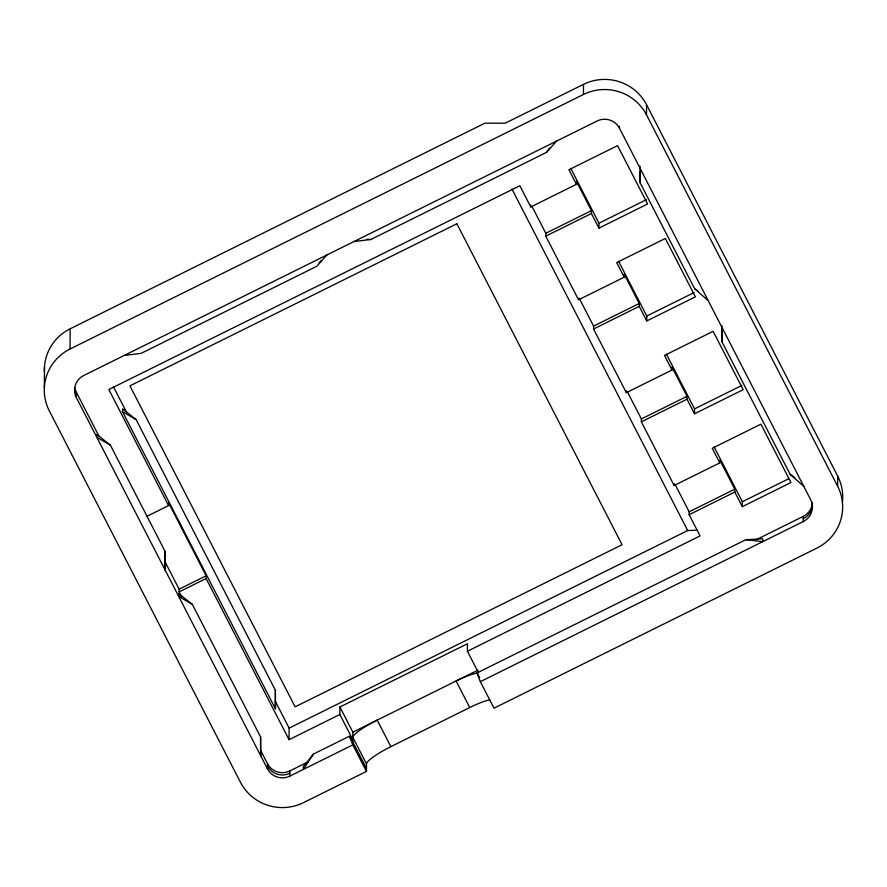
<?xml version="1.0" encoding="UTF-8"?>
<svg xmlns="http://www.w3.org/2000/svg" width="887" height="887" viewBox="0 0 887 887"><rect width="100%" height="100%" fill="white"/><g stroke="black" fill="none" stroke-linecap="round" stroke-linejoin="round"><path stroke-width="1.33" d="M44.35 387.552L44.461 367.34M366.497 763.907A27.242 4.623 -27.2 0 1 390.845 746.654L377.197 720.122A27.242 4.623 -27.2 0 0 352.849 737.385L366.497 763.907L366.464 771.424L303.498 802.635A46.922 46.069 0.3 0 1 240.455 782.279L49.317 410.892A46.922 46.069 0.3 0 1 70.04 349.012L70.151 328.8L484.923 123.16L505.135 123.215L583.502 84.365A46.922 46.069 0.3 0 1 646.545 104.721L837.683 476.108A46.922 46.069 0.3 0 1 842.417 502.097M313.466 754.05L303.365 769.406L303.376 766.523L313.466 754.05L349.411 736.232L352.804 744.892L289.849 776.103A16.653 16.343 0.3 0 1 267.475 768.885L76.337 397.498L76.371 392.298A16.653 16.343 0.3 0 1 74.929 388.273M122.528 411.712L122.539 408.818L136.121 419.606L275.38 690.186L275.436 708.813L122.528 411.712L136.121 419.606M146.477 516.533L168.585 505.568L168.597 502.829L206.139 575.774L206.128 578.524L289.062 739.68L339.865 714.49L339.909 706.983L467.449 643.751L467.405 651.258L478.525 672.856M192.324 604.346L178.753 593.569L178.742 596.452L192.324 604.346L260.59 736.986L260.656 755.624L260.59 736.986M181.635 596.829L179.107 591.917L179.119 589.179L164.727 561.216M267.475 768.885L267.508 763.685L260.556 750.191M289.062 739.68L289.129 728.127L275.214 701.096M289.849 776.103L289.872 770.903L308.399 761.722M366.475 768.53L352.826 741.998L352.871 732.185L339.909 706.983M576.428 184.33L568.922 169.739L617.563 145.623L647.599 203.988L598.958 228.103L591.452 213.512L591.463 210.629L576.45 181.447L576.428 184.33L530.77 206.97L530.781 205.052M624.215 277.176L616.709 262.585L665.35 238.47L695.386 296.835L646.745 320.95L639.239 306.359L639.25 303.465L624.226 274.294L624.215 277.176L578.546 299.817L545.782 236.153L545.804 233.27L532.034 206.516M70.04 349.012L583.446 94.477L583.502 84.365M672.002 370.023L664.496 355.432L713.126 331.317L743.162 389.681L694.532 413.797L687.015 399.205L687.037 396.312L672.013 367.14L672.002 370.023L626.333 392.664L593.569 328.999L593.58 326.106L579.189 298.143M598.958 228.103L598.98 223.191L570.829 168.475M837.683 476.108L837.627 486.209A46.922 46.069 0.3 0 1 816.905 548.099L494.004 708.181L480.344 681.659L803.256 521.567A16.653 16.343 0.3 0 0 810.607 499.614L619.47 128.227L619.481 126.298M626.333 392.664L626.344 390.735M639.959 166.091L640.026 182.611L694.643 288.718L708.214 300.649M719.789 462.87L712.272 448.279L760.913 424.163L790.949 482.528L742.308 506.643L734.802 492.052L734.813 489.158L719.8 459.987L719.789 462.87L674.12 485.511L641.356 421.846L641.368 418.952L627.597 392.209M837.627 486.209L646.49 114.833L646.545 104.721M646.745 320.95L646.767 316.038L618.616 261.321M674.12 485.511L674.131 483.581M467.405 651.258L700.065 535.914L689.132 514.693L689.155 511.799L675.384 485.056M694.532 413.797L694.554 408.885L666.392 354.168M742.308 506.643L742.341 501.732L714.179 447.015M803.256 521.567L803.278 516.367A16.653 16.343 0.3 0 0 812.304 503.749M319.132 263.007L320.684 260.822M353.902 241.574L370.844 239.49L546.481 152.409L549.585 148.04M326.882 254.968L316.803 266.277L141.155 353.359L124.224 355.443M546.481 152.409L556.57 141.1M545.804 233.27L591.463 210.629M545.782 236.153L591.452 213.512M598.98 223.191L646.412 199.686M593.58 326.106L639.25 303.465M593.569 328.999L639.239 306.359M646.767 316.038L694.188 292.533M179.119 589.179L206.139 575.774M179.107 591.917L206.128 578.524M641.368 418.952L687.037 396.312M641.356 421.846L687.015 399.205M694.554 408.885L741.976 385.368M689.155 511.799L734.813 489.158M689.132 514.693L734.802 492.052M742.341 501.732L788.543 478.825M289.129 728.127L687.691 530.526L697.337 530.226M352.871 732.185L477.982 670.151M480.344 681.659L476.951 673L745.812 539.706L762.731 538.775L762.72 541.658L745.812 539.706M756.267 539.673L803.278 516.367M390.845 746.654L469.744 707.538A27.242 4.623 -27.2 0 1 489.657 699.876M366.941 239.302L370.844 239.49M110.409 445.185L96.816 437.291L96.838 434.397L110.409 445.185L165.026 551.293L165.082 569.931L165.026 551.293M694.643 288.718L698.036 290.98M721.863 327.181L721.94 341.772L790.206 474.412L794.741 477.428M790.206 474.412L803.777 486.342M476.951 673L479.679 677.613M349.411 736.232L352.826 741.998M530.77 206.97L519.849 185.749L108.846 389.515L168.585 505.568M511.899 188.964L687.691 530.526M469.744 707.538L456.095 681.005A27.242 4.623 -27.2 0 1 477.139 673.166M339.865 714.49L352.838 739.691M352.804 744.892L366.464 771.424M113.336 386.566L126.619 412.366M76.371 392.298L99.156 436.57M178.753 593.569L180.017 596.02M721.885 325.64L721.94 341.772M639.993 171.856L640.026 182.611M275.38 690.186L275.436 708.813M289.872 770.903A16.653 16.343 0.3 0 1 267.508 763.685M44.405 371.343A46.922 46.069 0.3 0 1 70.151 328.8M583.446 94.477A46.922 46.069 0.3 0 1 646.49 114.833M289.861 773.22A16.653 16.343 0.3 0 1 267.497 765.991M76.36 394.615A16.653 16.343 0.3 0 1 74.563 387.397M812.359 502.862A16.653 16.343 0.3 0 1 803.267 518.684M76.337 397.498A16.653 16.343 0.3 0 1 83.688 375.545L597.095 121.009A16.653 16.343 0.3 0 1 619.47 128.227M456.883 223.757L129.934 385.856L295.127 706.839L622.086 544.74L456.883 223.757"/></g></svg>
